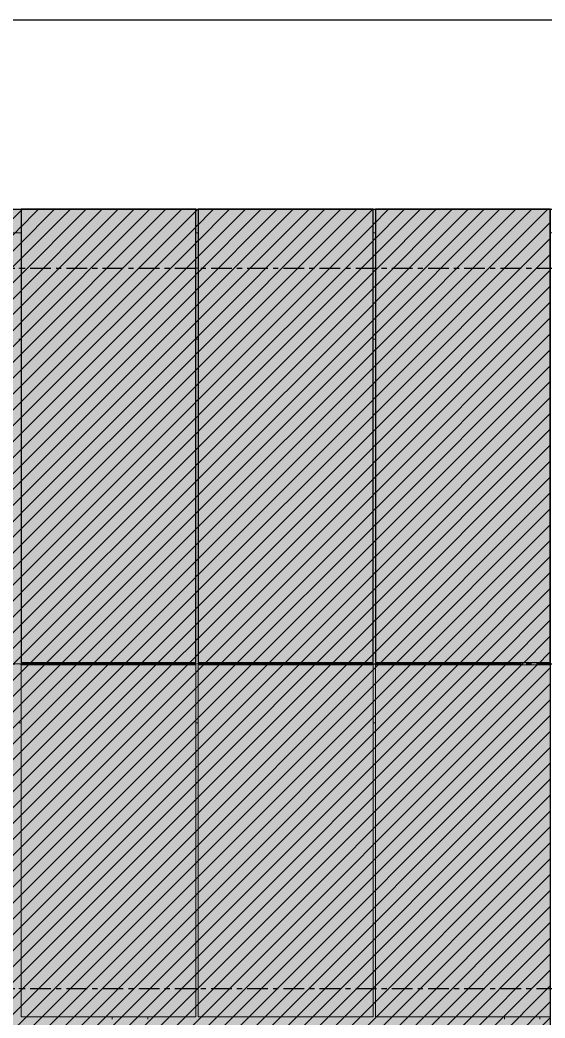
# Model space of a CAD drawing. Header units: millimetres. Extents: x 3774 to 718460, y -768339 to 192544.
# Drawn here: x 449429 to 453875, y -722317 to -713864 of the extents above; entities that cross this region are included whole.
import ezdxf
from ezdxf.xclip import XClip

# ---------------------------------------------------------------- set-up
doc = ezdxf.new("R2010")
doc.units = ezdxf.units.MM
doc.header["$XCLIPFRAME"] = 0
doc.set_wipeout_variables(frame=1)
doc.linetypes.add('TA_GL_000.70000', pattern=[1.925, 0.7, -0.175, 0.175, -0.175, 0.7])
doc.linetypes.add('XKITLINE00', pattern=[0])
for name, color, linetype in [('000 - 0_SYM_DWG_GRIDLINE_MAIN_COLOR_251', 7, 'Continuous'), ('000 - CONCRETE_COL_HATCH_', 7, 'Continuous'), ('DIM', 7, 'Continuous')]:
    doc.layers.add(name, color=color, linetype=linetype)
doc.layers.add('Part', color=7, linetype='Continuous', lineweight=0)
doc.styles.add('TA', font='', dxfattribs={"height": 4.5})
doc.styles.get('TA').set_extended_font_data('Cordia New')

# ---------------------------------------------------------------- blocks, each defined once
blk = doc.blocks.new('W-1-PP19-ST-ENT2_20260406-084955_STANDARD_PAPER_BLOCK')
at = {"layer": 'DIM', "color": 7}
blk.add_lwpolyline([(775, 0), (0, 0), (0, 443.999987), (775, 443.999987)], close=True, dxfattribs=at)
blk = doc.blocks.new('*A13064188')
at = {"layer": 'Part', "color": 7, "linetype": 'XKITLINE00', "lineweight": 0}
for p, q in [((2425.769529, -31.253462), (2328.969528, -31.253462)), ((2375.275963, -33.653462), (2375.435963, -33.653462)), ((2387.275963, -33.653462), (2387.435963, -33.653462)), ((2399.275963, -33.653462), (2399.435963, -33.653462))]:
    blk.add_line(p, q, dxfattribs=at)
blk = doc.blocks.new('*A13074189')
at = {"layer": 'Part', "color": 7, "linetype": 'XKITLINE00', "lineweight": 0}
for p, q in [((2331.369518, -33.653462), (2363.435963, -33.653462)), ((2331.369518, -38.453462), (2331.369518, -33.653462)), ((2375.275963, -33.653462), (2375.435963, -33.653462)), ((2387.275963, -33.653462), (2387.435963, -33.653462)), ((2399.275963, -33.653462), (2399.435963, -33.653462)), ((2331.369518, -38.453462), (2363.435963, -38.453462)), ((2375.275963, -38.453462), (2375.435963, -38.453462)), ((2387.275963, -38.453462), (2387.435963, -38.453462)), ((2399.275963, -38.453462), (2399.435963, -38.453462))]:
    blk.add_line(p, q, dxfattribs=at)
blk = doc.blocks.new('*A13114193')
at = {"layer": 'Part', "color": 7, "linetype": 'XKITLINE00', "lineweight": 0}
for p, q in [((2377.035964, -60.453462), (2377.635964, -60.453462)), ((2377.035964, -60.533462), (2377.035964, -60.453462)), ((2378.035964, -60.453462), (2378.635964, -60.453462)), ((2378.635964, -60.453462), (2378.635964, -60.533462))]:
    blk.add_line(p, q, dxfattribs=at)
blk = doc.blocks.new('*A13134195')
at = {"layer": 'Part', "color": 7, "linetype": 'XKITLINE00', "lineweight": 0}
for p, q in [((2375.275963, -82.453462), (2375.435963, -82.453462)), ((2387.275963, -82.453462), (2387.435963, -82.453462)), ((2399.275963, -82.453462), (2399.435963, -82.453462))]:
    blk.add_line(p, q, dxfattribs=at)
blk = doc.blocks.new('*A13154197')
at = {"layer": 'Part', "color": 7, "linetype": 'XKITLINE00', "lineweight": 0}
for p, q in [((2365.449523, -60.453462), (2365.635964, -60.453462)), ((2365.449523, -60.533462), (2365.449523, -60.453462)), ((2366.035964, -60.453462), (2372.675964, -60.453462)), ((2373.075964, -60.453462), (2377.635964, -60.453462)), ((2378.035964, -60.453462), (2384.675964, -60.453462)), ((2385.075964, -60.453462), (2389.635964, -60.453462)), ((2390.035964, -60.453462), (2396.675964, -60.453462)), ((2397.075964, -60.453462), (2401.635964, -60.453462)), ((2402.035964, -60.453462), (2407.075964, -60.453462)), ((2407.475964, -60.453462), (2408.169525, -60.453462)), ((2408.169525, -60.533462), (2408.169525, -60.453462)), ((2375.275963, -64.453462), (2375.435963, -64.453462)), ((2387.275963, -64.453462), (2387.435963, -64.453462)), ((2399.275963, -64.453462), (2399.435963, -64.453462))]:
    blk.add_line(p, q, dxfattribs=at)
blk = doc.blocks.new('*A13194201')
at = {"layer": 'Part', "color": 7, "linetype": 'XKITLINE00', "lineweight": 0}
for p, q in [((2411.275963, -32.053462), (2399.435963, -32.053462)), ((2399.435963, -32.053462), (2399.435963, -60.373462)), ((2411.275963, -60.373462), (2399.435963, -60.373462)), ((2411.275963, -60.533462), (2399.435963, -60.533462)), ((2399.435963, -60.533462), (2399.435963, -84.373462)), ((2411.275963, -84.373462), (2399.435963, -84.373462))]:
    blk.add_line(p, q, dxfattribs=at)
blk = doc.blocks.new('*A13204202')
at = {"layer": 'Part', "color": 7, "linetype": 'XKITLINE00', "lineweight": 0}
for p, q in [((2399.275963, -32.053462), (2387.435963, -32.053462)), ((2387.435963, -32.053462), (2387.435963, -60.373462)), ((2399.275963, -32.053462), (2399.275963, -60.373462)), ((2399.275963, -60.373462), (2387.435963, -60.373462)), ((2399.275963, -60.533462), (2387.435963, -60.533462)), ((2387.435963, -60.533462), (2387.435963, -84.373462)), ((2399.275963, -60.533462), (2399.275963, -84.373462)), ((2399.275963, -84.373462), (2387.435963, -84.373462))]:
    blk.add_line(p, q, dxfattribs=at)
blk = doc.blocks.new('*A13224204')
at = {"layer": 'Part', "color": 7, "linetype": 'XKITLINE00', "lineweight": 0}
for p, q in [((2387.275963, -32.053462), (2375.435963, -32.053462)), ((2375.435963, -32.053462), (2375.435963, -60.373462)), ((2387.275963, -32.053462), (2387.275963, -60.373462)), ((2387.275963, -60.373462), (2375.435963, -60.373462)), ((2387.275963, -60.533462), (2375.435963, -60.533462)), ((2375.435963, -60.533462), (2375.435963, -84.373462)), ((2387.275963, -60.533462), (2387.275963, -84.373462)), ((2387.275963, -84.373462), (2375.435963, -84.373462))]:
    blk.add_line(p, q, dxfattribs=at)
blk = doc.blocks.new('*A13354217')
at = {"layer": 'Part', "color": 7, "linetype": 'XKITLINE00', "lineweight": 0}
for p, q in [((2408.169525, -84.533462), (2408.169525, -84.373462)), ((2410.569525, -84.533462), (2410.569525, -84.373462)), ((2408.169525, -108.533462), (2408.169525, -108.373462)), ((2410.569525, -108.533462), (2410.569525, -108.373462))]:
    blk.add_line(p, q, dxfattribs=at)
blk = doc.blocks.new('*A13364218')
at = {"layer": 'Part', "color": 7, "linetype": 'XKITLINE00', "lineweight": 0}
for p, q in [((2381.609525, -84.533462), (2381.609525, -84.373462)), ((2384.009525, -84.533462), (2384.009525, -84.373462)), ((2381.609525, -108.533462), (2381.609525, -108.373462)), ((2384.009525, -108.533462), (2384.009525, -108.373462))]:
    blk.add_line(p, q, dxfattribs=at)
blk = doc.blocks.new('*A19094791')
at = {"layer": 'Part', "color": 7, "linetype": 'XKITLINE00', "lineweight": 0}
for p, q in [((2406.475964, -60.453462), (2407.075964, -60.453462)), ((2406.475964, -60.533462), (2406.475964, -60.453462)), ((2407.475964, -60.453462), (2408.075964, -60.453462)), ((2408.075964, -60.453462), (2408.075964, -60.533462))]:
    blk.add_line(p, q, dxfattribs=at)
blk = doc.blocks.new('*A19104792')
at = {"layer": 'Part', "color": 7, "linetype": 'XKITLINE00', "lineweight": 0}
for p, q in [((2407.075964, -60.453462), (2407.075964, -60.373462)), ((2407.075964, -60.453462), (2407.475964, -60.453462)), ((2407.115964, -60.393462), (2407.115964, -60.373462)), ((2407.475964, -60.393462), (2407.115964, -60.393462)), ((2407.475964, -60.453462), (2407.475964, -60.393462))]:
    blk.add_line(p, q, dxfattribs=at)
blk = doc.blocks.new('*A19114793')
at = {"layer": 'Part', "color": 7, "linetype": 'XKITLINE00', "lineweight": 0}
for p, q in [((2401.635964, -60.453462), (2401.635964, -60.373462)), ((2401.635964, -60.453462), (2402.035964, -60.453462)), ((2401.675964, -60.393462), (2401.675964, -60.373462)), ((2402.035964, -60.393462), (2401.675964, -60.393462)), ((2402.035964, -60.453462), (2402.035964, -60.393462))]:
    blk.add_line(p, q, dxfattribs=at)
blk = doc.blocks.new('*A19124794')
at = {"layer": 'Part', "color": 7, "linetype": 'XKITLINE00', "lineweight": 0}
for p, q in [((2401.035964, -60.453462), (2401.635964, -60.453462)), ((2401.035964, -60.533462), (2401.035964, -60.453462)), ((2402.035964, -60.453462), (2402.635964, -60.453462)), ((2402.635964, -60.453462), (2402.635964, -60.533462))]:
    blk.add_line(p, q, dxfattribs=at)
blk = doc.blocks.new('*A19184800')
at = {"layer": 'Part', "color": 7, "linetype": 'XKITLINE00', "lineweight": 0}
for p, q in [((2384.675964, -60.453462), (2384.675964, -60.373462)), ((2384.675964, -60.453462), (2385.075964, -60.453462)), ((2384.715964, -60.393462), (2384.715964, -60.373462)), ((2385.075964, -60.393462), (2384.715964, -60.393462)), ((2385.075964, -60.453462), (2385.075964, -60.393462))]:
    blk.add_line(p, q, dxfattribs=at)
blk = doc.blocks.new('*A19194801')
at = {"layer": 'Part', "color": 7, "linetype": 'XKITLINE00', "lineweight": 0}
for p, q in [((2384.075964, -60.453462), (2384.675964, -60.453462)), ((2384.075964, -60.533462), (2384.075964, -60.453462)), ((2385.075964, -60.453462), (2385.675964, -60.453462)), ((2385.675964, -60.453462), (2385.675964, -60.533462))]:
    blk.add_line(p, q, dxfattribs=at)
blk = doc.blocks.new('*A19204802')
at = {"layer": 'Part', "color": 7, "linetype": 'XKITLINE00', "lineweight": 0}
for p, q in [((2389.035964, -60.453462), (2389.635964, -60.453462)), ((2389.035964, -60.533462), (2389.035964, -60.453462)), ((2390.035964, -60.453462), (2390.635964, -60.453462)), ((2390.635964, -60.453462), (2390.635964, -60.533462))]:
    blk.add_line(p, q, dxfattribs=at)
blk = doc.blocks.new('*A19214803')
at = {"layer": 'Part', "color": 7, "linetype": 'XKITLINE00', "lineweight": 0}
for p, q in [((2396.675964, -60.453462), (2396.675964, -60.373462)), ((2396.675964, -60.453462), (2397.075964, -60.453462)), ((2396.715964, -60.393462), (2396.715964, -60.373462)), ((2397.075964, -60.393462), (2396.715964, -60.393462)), ((2397.075964, -60.453462), (2397.075964, -60.393462))]:
    blk.add_line(p, q, dxfattribs=at)
blk = doc.blocks.new('*A19224804')
at = {"layer": 'Part', "color": 7, "linetype": 'XKITLINE00', "lineweight": 0}
for p, q in [((2396.075964, -60.453462), (2396.675964, -60.453462)), ((2396.075964, -60.533462), (2396.075964, -60.453462)), ((2397.075964, -60.453462), (2397.675964, -60.453462)), ((2397.675964, -60.453462), (2397.675964, -60.533462))]:
    blk.add_line(p, q, dxfattribs=at)
blk = doc.blocks.new('*A19234805')
at = {"layer": 'Part', "color": 7, "linetype": 'XKITLINE00', "lineweight": 0}
for p, q in [((2389.635964, -60.453462), (2389.635964, -60.373462)), ((2389.635964, -60.453462), (2390.035964, -60.453462)), ((2389.675964, -60.393462), (2389.675964, -60.373462)), ((2390.035964, -60.393462), (2389.675964, -60.393462)), ((2390.035964, -60.453462), (2390.035964, -60.393462))]:
    blk.add_line(p, q, dxfattribs=at)
blk = doc.blocks.new('*A19244806')
at = {"layer": 'Part', "color": 7, "linetype": 'XKITLINE00', "lineweight": 0}
for p, q in [((2377.635964, -60.453462), (2377.635964, -60.373462)), ((2377.635964, -60.453462), (2378.035964, -60.453462)), ((2377.675964, -60.393462), (2377.675964, -60.373462)), ((2378.035964, -60.393462), (2377.675964, -60.393462)), ((2378.035964, -60.453462), (2378.035964, -60.393462))]:
    blk.add_line(p, q, dxfattribs=at)
blk = doc.blocks.new('*A19254807')
at = {"layer": 'Part', "color": 7, "linetype": 'XKITLINE00', "lineweight": 0}
for p, q in [((2381.609525, -60.533462), (2381.609525, -60.373462)), ((2384.009525, -60.533462), (2384.009525, -60.373462))]:
    blk.add_line(p, q, dxfattribs=at)
blk = doc.blocks.new('*A19264808')
at = {"layer": 'Part', "color": 7, "linetype": 'XKITLINE00', "lineweight": 0}
for p, q in [((2408.169525, -60.533462), (2408.169525, -60.373462)), ((2410.569525, -60.533462), (2410.569525, -60.373462))]:
    blk.add_line(p, q, dxfattribs=at)
blk = doc.blocks.new('*U8561')
at = {"color": 7}
blk.add_wipeout([(0, 0), (1480, 0), (1480, 3840), (0, 3840)], dxfattribs=at)
blk.add_lwpolyline([(0, 0), (1480, 0), (1480, 3840), (0, 3840)], close=True, dxfattribs=at)
blk = doc.blocks.new('*U8560')
at = {"color": 7}
blk.add_wipeout([(0, 0), (1480, 0), (1480, 3840), (0, 3840)], dxfattribs=at)
blk.add_lwpolyline([(0, 0), (1480, 0), (1480, 3840), (0, 3840)], close=True, dxfattribs=at)
blk = doc.blocks.new('*U8559')
at = {"color": 7}
blk.add_wipeout([(0, 0), (1480, 0), (1480, 3840), (0, 3840)], dxfattribs=at)
blk.add_lwpolyline([(0, 0), (1480, 0), (1480, 3840), (0, 3840)], close=True, dxfattribs=at)
blk = doc.blocks.new('W-1-PP19-SE-ENT3_20260407-111149_PP19_ENT3_SE_ELE3')
at = {"color": 7, "lineweight": 0, "xscale": 125, "yscale": 125, "zscale": 125}
for name in ['*A13064188', '*A13224204', '*A13204202', '*A13194201', '*A13074189', '*A13154197', '*A13114193', '*A19244806', '*A19254807', '*A19194801', '*A19184800', '*A19204802', '*A19234805', '*A19224804', '*A19214803', '*A19124794', '*A19114793', '*A19094791', '*A19104792', '*A19264808', '*A13134195', '*A13364218', '*A13354217']:
    blk.add_blockref(name, (-296446.190625, 122106.68275), dxfattribs=at)
at = {"color": 7}
blk.add_blockref('*U8561', (483.30475, 114560), dxfattribs=at)
blk.add_blockref('*U8560', (1983.30475, 114560), dxfattribs=at)
blk.add_blockref('*U8559', (3483.30475, 114560), dxfattribs=at)
blk = doc.blocks.new('A$Cc95a8f7c')
at = {"layer": '000 - CONCRETE_COL_HATCH_', "transparency": 33554585}
h = blk.add_hatch(dxfattribs=at)
h.set_pattern_fill('AR-CONC', scale=2.5)
h.paths.add_polyline_path([(-9706.691625, -12559.999625), (-14206.257875, -12559.999625), (-14206.257875, -15540), (-24.997375, -15540), (-24.997375, -12559.999625), (-3726.691625, -12559.999625), (-3726.691625, 300), (-9706.691625, 300)])
h = blk.add_hatch(dxfattribs=at)
h.set_pattern_fill('ANSI31', scale=30)
h.paths.add_polyline_path([(-3726.691625, -12559.999625), (-24.997375, -12559.999625), (-24.997375, -15540), (-14206.257875, -15540), (-14206.257875, -12559.999625), (-9706.691625, -12559.999625), (-9706.691625, 300), (-3726.691625, 300)])
at = {"layer": '000 - CONCRETE_COL_HATCH_', "color": 7}
blk.add_lwpolyline([(-3726.691625, -12559.999625), (-24.997375, -12559.999625), (-24.997375, -15540), (-14206.257875, -15540), (-14206.257875, -12559.999625), (-9706.691625, -12559.999625), (-9706.691625, 300), (-3726.691625, 300)], close=True, dxfattribs=at)
blk.add_lwpolyline([(-3726.691625, -12559.999625), (-24.997375, -12559.999625), (-24.997375, -15540), (-14206.257875, -15540), (-14206.257875, -12559.999625), (-9706.691625, -12559.999625), (-9706.691625, 300), (-3726.691625, 300)], close=True, dxfattribs=at)
blk.add_lwpolyline([(-3726.691625, -12559.999625), (-24.997375, -12559.999625), (-24.997375, -15540), (-14206.257875, -15540), (-14206.257875, -12559.999625), (-9706.691625, -12559.999625), (-9706.691625, 300), (-3726.691625, 300)], close=True, dxfattribs=at)
blk.add_lwpolyline([(-3726.691625, -12559.999625), (-24.997375, -12559.999625), (-24.997375, -15540), (-14206.257875, -15540), (-14206.257875, -12559.999625), (-9706.691625, -12559.999625), (-9706.691625, 300), (-3726.691625, 300)], close=True, dxfattribs=at)
blk = doc.blocks.new('W-1-PP19-SE-ENT3_20260407-141310_PP19_ENT3_PRECAST_HATCH')
at = {"color": 7}
blk.add_blockref('A$Cc95a8f7c', (-46357.4, 85502.9), dxfattribs=at)
blk = doc.blocks.new('W-1-PP19-SE-ENT3_20260407-141433PP19_ENT3_PRECAST_HATCH')
at = {"color": 7}
blk.add_blockref('W-1-PP19-SE-ENT3_20260407-141310_PP19_ENT3_PRECAST_HATCH', (55047.4, 32597.1), dxfattribs=at)
blk = doc.blocks.new('*U5908')
at = {"layer": '000 - 0_SYM_DWG_GRIDLINE_MAIN_COLOR_251', "color": 7, "linetype": 'ByBlock', "ltscale": 5}
blk.add_line((10, 0), (-471.24, 0), dxfattribs=at)
at = {"color": 7, "style": 'TA', "flags": 1}
blk.add_attdef('LOCATION', (6, -6), '', height=4.5, rotation=270, dxfattribs=at)
blk = doc.blocks.new('W-1-PP19-SE-ENT3_20260407-142507PP19_ENT3_ELE1_DIMS_2')
at = {"layer": '000 - 0_SYM_DWG_GRIDLINE_MAIN_COLOR_251', "color": 7, "linetype": 'TA_GL_000.70000', "xscale": 50.00000000000003, "yscale": 50.00000000000003, "zscale": 50.00000000000003, "rotation": 180}
for p in [(-12415.2, 118400), (-12415.2, 117900), (-12415.2, 114550), (-12415.2, 111800)]:
    blk.add_blockref('*U5908', p, dxfattribs=at)

msp = doc.modelspace()

# ---------------------------------------------------------------- block references
at = {"layer": 'DIM', "color": 7, "xscale": 50, "yscale": 50, "zscale": 50}
msp.add_blockref('W-1-PP19-ST-ENT2_20260406-084955_STANDARD_PAPER_BLOCK', (431586.197, -736063.653), dxfattribs=at)

# ---------------------------------------------------------------- next in the draw order: block references
at = {"color": 7}
ref = msp.add_blockref('W-1-PP19-SE-ENT3_20260407-111149_PP19_ENT3_SE_ELE3', (448956.051, -833866.64), dxfattribs=at)
XClip(ref).set_block_clipping_path([(-12000.0004375063, 99820.555271939), (12229.3280822252, 118947.6656106847)])

# ---------------------------------------------------------------- next in the draw order: block references
for name in ['W-1-PP19-SE-ENT3_20260407-142507PP19_ENT3_ELE1_DIMS_2', 'W-1-PP19-SE-ENT3_20260407-141433PP19_ENT3_PRECAST_HATCH']:
    msp.add_blockref(name, (448956.051, -833866.64), dxfattribs=at)

doc.saveas('drawing.dxf')
